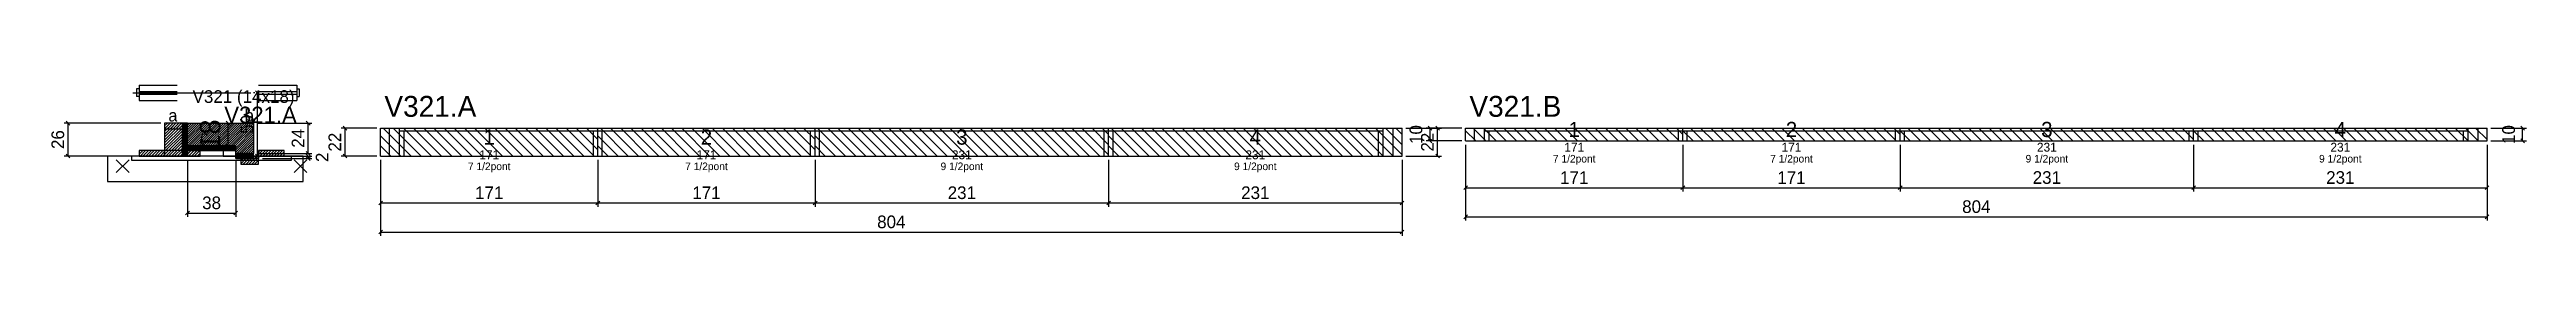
# Model space of a CAD drawing. Extents: x -69 to 1881, y -85 to 34.
import ezdxf
from ezdxf.enums import TextEntityAlignment as Align

# ---------------------------------------------------------------- set-up
doc = ezdxf.new("R2010")
doc.units = 0
for name, color, linetype in [('5', 5, 'Continuous'), ('barrote', 126, 'Continuous'), ('CONCRETO', 251, 'Continuous'), ('COTA', 241, 'Continuous'), ('Cota Seção (2x)', 241, 'Continuous'), ('detalhes', 7, 'Continuous'), ('Hachura', 251, 'Continuous'), ('Madeira', 126, 'Continuous'), ('NOMENCLATURA', 7, 'Continuous'), ('Painéis', 200, 'Continuous'), ('presilha', 224, 'Continuous'), ('Reaproveitamento', 30, 'Continuous'), ('SARR_2.2x7', 40, 'Continuous'), ('SARR_3.5x7', 81, 'Continuous'), ('SCO-___-LAJ', 224, 'Continuous'), ('TENSOR', 224, 'Continuous'), ('texto', 7, 'Continuous'), ('Texto Seção', 7, 'Continuous')]:
    doc.layers.add(name, color=color, linetype=linetype)
doc.dimstyles.new('PAINEL', dxfattribs={"dimtxt": 10, "dimasz": 3, "dimexe": 3, "dimexo": 3, "dimgap": 3, "dimtad": 1, "dimblk": 'OBLIQUE', "dimblk1": 'OBLIQUE', "dimcen": 2.5, "dimclrd": 4, "dimclre": 4, "dimclrt": 240, "dimazin": 3, "dimtfac": 1, "dimtmove": 0, "dimatfit": 3})
doc.dimstyles.new('SECAO2X', dxfattribs={"dimtxt": 16, "dimasz": 3, "dimexe": 3, "dimexo": 3, "dimgap": 3, "dimtad": 1, "dimblk": 'OBLIQUE', "dimblk1": 'OBLIQUE', "dimcen": 2.5, "dimclrd": 4, "dimclre": 4, "dimclrt": 240, "dimazin": 3, "dimtfac": 1, "dimtmove": 0, "dimatfit": 3})

# ---------------------------------------------------------------- blocks, each defined once
blk = doc.blocks.new('_OBLIQUE')
at = {"color": 0, "linetype": 'BYBLOCK'}
blk.add_line((-0.5, -0.5), (0.5, 0.5), dxfattribs=at)

msp = doc.modelspace()

# ---------------------------------------------------------------- hatches: boundary and pattern name
at = {"layer": 'COTA'}
h = msp.add_hatch(dxfattribs=at)
h.set_pattern_fill('ANSI31', scale=0.4)
h.paths.add_polyline_path([(40, -14), (40, 4), (92, 4), (92, -20), (78, -20), (78, -14)])
at = {"layer": 'Hachura'}
h = msp.add_hatch(dxfattribs=at)
h.set_pattern_fill('ANSI31', scale=0.5)
h.paths.add_polyline_path([(22, -22), (36, -22), (36, 4), (22, 4)])
h = msp.add_hatch(dxfattribs=at)
h.set_pattern_fill('ANSI31', scale=0.5)
h.paths.add_polyline_path([(22, -0.4), (36, -0.4), (36, 4), (22, 4)])
h = msp.add_hatch(dxfattribs=at)
h.set_pattern_fill('SOLID')
h.paths.add_polyline_path([(36, -22), (40, -22), (40, 4), (36, 4)])
h = msp.add_hatch(dxfattribs=at)
h.set_pattern_fill('ANSI31', scale=0.5)
h.paths.add_polyline_path([(2, -22), (22, -22), (22, -17.6), (2, -17.6)])
h = msp.add_hatch(dxfattribs=at)
h.set_pattern_fill('SOLID')
h.paths.add_polyline_path([(40, -17.6), (78, -17.6), (78, -14), (40, -14)])
h = msp.add_hatch(dxfattribs=at)
h.set_pattern_fill('ANSI31', scale=0.5)
h.paths.add_polyline_path([(40, -22), (50, -22), (50, -17.6), (40, -17.6)])
h = msp.add_hatch(dxfattribs=at)
h.set_pattern_fill('ANSI31', scale=0.5)
h.paths.add_polyline_path([(96, -22), (116, -22), (116, -17.6), (96, -17.6)])
h = msp.add_hatch(dxfattribs=at)
h.set_pattern_fill('SOLID')
h.paths.add_polyline_path([(78, -24), (92, -24), (92, -20), (78, -20)])
h = msp.add_hatch(dxfattribs=at)
h.set_pattern_fill('SOLID')
h.paths.add_polyline_path([(78, -22), (82, -22), (82, -24), (78, -24)])
h = msp.add_hatch(dxfattribs=at)
h.set_pattern_fill('ANSI31', scale=0.5)
h.paths.add_polyline_path([(82, -22), (96, -22), (96, -24), (82, -24)])
h = msp.add_hatch(dxfattribs=at)
h.set_pattern_fill('ANSI31', scale=0.5)
h.paths.add_polyline_path([(82, -28.4), (96, -28.4), (96, -24), (82, -24)])

# ---------------------------------------------------------------- linework, layer by layer
for p, q in [((0, 31), (0, 25)), ((2, 31), (0, 31)), ((2, 25), (0, 25)), ((2, 34), (32, 34)), ((2, 34), (2, 22)), ((2, 29), (32, 29)), ((2, 27), (32, 27)), ((2, 22), (32, 22)), ((96, 34), (126, 34)), ((96, 29), (126, 29)), ((96, 27), (126, 27)), ((96, 22), (126, 22)), ((126, 34), (126, 22)), ((126, 31), (128, 31)), ((126, 25), (128, 25)), ((128, 31), (128, 25))]:
    msp.add_line(p, q)
at = {"layer": 'barrote'}
msp.add_lwpolyline([(-23, -42), (131, -42), (131, -22), (-23, -22)], close=True, dxfattribs=at)
at = {"layer": 'CONCRETO'}
msp.add_lwpolyline([(40, -14), (40, 4), (92, 4), (92, -20), (78, -20), (78, -14)], close=True, dxfattribs=at)
at = {"layer": 'Madeira'}
for points in [[(22, -22), (36, -22), (36, 4), (22, 4)], [(22, -0.4), (36, -0.4), (36, 4), (22, 4)], [(2, -22), (22, -22), (22, -17.6), (2, -17.6)], [(22, -22), (36, -22), (36, -17.6), (22, -17.6)], [(40, -22), (50, -22), (50, -17.6), (40, -17.6)], [(68, -22), (78, -22), (78, -17.6), (68, -17.6)], [(96, -22), (116, -22), (116, -17.6), (96, -17.6)], [(82, -22), (96, -22), (96, -24), (82, -24)], [(82, -28.4), (96, -28.4), (96, -24), (82, -24)]]:
    msp.add_lwpolyline(points, close=True, dxfattribs=at)
at = {"layer": 'Painéis'}
for p, q in [((192, 0), (363, 0)), ((192, -22), (192, 0)), ((363, -22), (363, 0)), ((363, -22), (363, 0)), ((363, 0), (534, 0)), ((363, -22), (363, 0)), ((534, -22), (534, 0)), ((534, -22), (534, 0)), ((534, 0), (765, 0)), ((534, -22), (534, 0)), ((765, -22), (765, 0)), ((765, -22), (765, 0)), ((765, 0), (996, 0)), ((765, -22), (765, 0)), ((996, -22), (996, 0)), ((1046, 0), (1217, 0)), ((1046, -10), (1046, 0)), ((1217, -10), (1217, 0)), ((1217, -10), (1217, 0)), ((1217, 0), (1388, 0)), ((1217, -10), (1217, 0)), ((1388, -10), (1388, 0)), ((1388, -10), (1388, 0)), ((1388, 0), (1619, 0)), ((1388, -10), (1388, 0)), ((1619, -10), (1619, 0)), ((1619, -10), (1619, 0)), ((1619, 0), (1850, 0)), ((1619, -10), (1619, 0)), ((1850, -10), (1850, 0)), ((1046, -10), (1217, -10)), ((1217, -10), (1388, -10)), ((1388, -10), (1619, -10)), ((1619, -10), (1850, -10)), ((192, -22), (363, -22)), ((363, -22), (534, -22)), ((534, -22), (765, -22)), ((765, -22), (996, -22))]:
    msp.add_line(p, q, dxfattribs=at)
for points in [[(36, -22), (40, -22), (40, 4), (36, 4)], [(40, -17.6), (78, -17.6), (78, -14), (40, -14)], [(78, -24), (92, -24), (92, -20), (78, -20)], [(78, -22), (82, -22), (82, -24), (78, -24)]]:
    msp.add_lwpolyline(points, close=True, dxfattribs=at)
at = {"layer": 'presilha'}
for p, q in [((-16, -35), (-6, -25)), ((-16, -25), (-6, -35)), ((124, -35), (134, -25)), ((124, -25), (134, -35))]:
    msp.add_line(p, q, dxfattribs=at)
at = {"layer": 'Reaproveitamento', "color": 30}
for p, q in [((216, -22), (194, 0)), ((224, -22), (202, 0)), ((232, -22), (210, 0)), ((240, -22), (218, 0)), ((248, -22), (226, 0)), ((256, -22), (234, 0)), ((264, -22), (242, 0)), ((272, -22), (250, 0)), ((280, -22), (258, 0)), ((288, -22), (266, 0)), ((296, -22), (274, 0)), ((304, -22), (282, 0)), ((312, -22), (290, 0)), ((320, -22), (298, 0)), ((328, -22), (306, 0)), ((336, -22), (314, 0)), ((344, -22), (322, 0)), ((352, -22), (330, 0)), ((360, -22), (338, 0)), ((363, -17), (346, 0)), ((363, -9), (354, 0)), ((363, -1), (362, 0)), ((387, -22), (365, 0)), ((395, -22), (373, 0)), ((403, -22), (381, 0)), ((411, -22), (389, 0)), ((419, -22), (397, 0)), ((427, -22), (405, 0)), ((435, -22), (413, 0)), ((443, -22), (421, 0)), ((451, -22), (429, 0)), ((459, -22), (437, 0)), ((467, -22), (445, 0)), ((475, -22), (453, 0)), ((483, -22), (461, 0)), ((491, -22), (469, 0)), ((499, -22), (477, 0)), ((507, -22), (485, 0)), ((515, -22), (493, 0)), ((523, -22), (501, 0)), ((531, -22), (509, 0)), ((534, -17), (517, 0)), ((534, -9), (525, 0)), ((534, -1), (533, 0)), ((558, -22), (536, 0)), ((566, -22), (544, 0)), ((574, -22), (552, 0)), ((582, -22), (560, 0)), ((590, -22), (568, 0)), ((598, -22), (576, 0)), ((606, -22), (584, 0)), ((614, -22), (592, 0)), ((622, -22), (600, 0)), ((630, -22), (608, 0)), ((638, -22), (616, 0)), ((646, -22), (624, 0)), ((654, -22), (632, 0)), ((662, -22), (640, 0)), ((670, -22), (648, 0)), ((678, -22), (656, 0)), ((686, -22), (664, 0)), ((694, -22), (672, 0)), ((702, -22), (680, 0)), ((710, -22), (688, 0)), ((718, -22), (696, 0)), ((726, -22), (704, 0)), ((734, -22), (712, 0)), ((742, -22), (720, 0)), ((750, -22), (728, 0)), ((758, -22), (736, 0)), ((765, -21), (744, 0)), ((765, -13), (752, 0)), ((765, -5), (760, 0)), ((789, -22), (767, 0)), ((797, -22), (775, 0)), ((805, -22), (783, 0)), ((813, -22), (791, 0)), ((821, -22), (799, 0)), ((829, -22), (807, 0)), ((837, -22), (815, 0)), ((845, -22), (823, 0)), ((853, -22), (831, 0)), ((861, -22), (839, 0)), ((869, -22), (847, 0)), ((877, -22), (855, 0)), ((885, -22), (863, 0)), ((893, -22), (871, 0)), ((901, -22), (879, 0)), ((909, -22), (887, 0)), ((917, -22), (895, 0)), ((925, -22), (903, 0)), ((933, -22), (911, 0)), ((941, -22), (919, 0)), ((949, -22), (927, 0)), ((957, -22), (935, 0)), ((965, -22), (943, 0)), ((973, -22), (951, 0)), ((981, -22), (959, 0)), ((989, -22), (967, 0)), ((996, -21), (975, 0)), ((996, -13), (983, 0)), ((996, -5), (991, 0)), ((1062, -10), (1052, 0)), ((1070, -10), (1060, 0)), ((1078, -10), (1068, 0)), ((1086, -10), (1076, 0)), ((1094, -10), (1084, 0)), ((1102, -10), (1092, 0)), ((1110, -10), (1100, 0)), ((1118, -10), (1108, 0)), ((1126, -10), (1116, 0)), ((1134, -10), (1124, 0)), ((1142, -10), (1132, 0)), ((1150, -10), (1140, 0)), ((1158, -10), (1148, 0)), ((1166, -10), (1156, 0)), ((1174, -10), (1164, 0)), ((1182, -10), (1172, 0)), ((1190, -10), (1180, 0)), ((1198, -10), (1188, 0)), ((1206, -10), (1196, 0)), ((1214, -10), (1204, 0)), ((1217, -5), (1212, 0)), ((1233, -10), (1223, 0)), ((1241, -10), (1231, 0)), ((1249, -10), (1239, 0)), ((1257, -10), (1247, 0)), ((1265, -10), (1255, 0)), ((1273, -10), (1263, 0)), ((1281, -10), (1271, 0)), ((1289, -10), (1279, 0)), ((1297, -10), (1287, 0)), ((1305, -10), (1295, 0)), ((1313, -10), (1303, 0)), ((1321, -10), (1311, 0)), ((1329, -10), (1319, 0)), ((1337, -10), (1327, 0)), ((1345, -10), (1335, 0)), ((1353, -10), (1343, 0)), ((1361, -10), (1351, 0)), ((1369, -10), (1359, 0)), ((1377, -10), (1367, 0)), ((1385, -10), (1375, 0)), ((1388, -5), (1383, 0)), ((1404, -10), (1394, 0)), ((1412, -10), (1402, 0)), ((1420, -10), (1410, 0)), ((1428, -10), (1418, 0)), ((1436, -10), (1426, 0)), ((1444, -10), (1434, 0)), ((1452, -10), (1442, 0)), ((1460, -10), (1450, 0)), ((1468, -10), (1458, 0)), ((1476, -10), (1466, 0)), ((1484, -10), (1474, 0)), ((1492, -10), (1482, 0)), ((1500, -10), (1490, 0)), ((1508, -10), (1498, 0)), ((1516, -10), (1506, 0)), ((1524, -10), (1514, 0)), ((1532, -10), (1522, 0)), ((1540, -10), (1530, 0)), ((1548, -10), (1538, 0)), ((1556, -10), (1546, 0)), ((1564, -10), (1554, 0)), ((1572, -10), (1562, 0)), ((1580, -10), (1570, 0)), ((1588, -10), (1578, 0)), ((1596, -10), (1586, 0)), ((1604, -10), (1594, 0)), ((1612, -10), (1602, 0)), ((1619, -9), (1610, 0)), ((1619, -1), (1618, 0)), ((1635, -10), (1625, 0)), ((1643, -10), (1633, 0)), ((1651, -10), (1641, 0)), ((1659, -10), (1649, 0)), ((1667, -10), (1657, 0)), ((1675, -10), (1665, 0)), ((1683, -10), (1673, 0)), ((1691, -10), (1681, 0)), ((1699, -10), (1689, 0)), ((1707, -10), (1697, 0)), ((1715, -10), (1705, 0)), ((1723, -10), (1713, 0)), ((1731, -10), (1721, 0)), ((1739, -10), (1729, 0)), ((1747, -10), (1737, 0)), ((1755, -10), (1745, 0)), ((1763, -10), (1753, 0)), ((1771, -10), (1761, 0)), ((1779, -10), (1769, 0)), ((1787, -10), (1777, 0)), ((1795, -10), (1785, 0)), ((1803, -10), (1793, 0)), ((1811, -10), (1801, 0)), ((1819, -10), (1809, 0)), ((1827, -10), (1817, 0)), ((1835, -10), (1825, 0)), ((1843, -10), (1833, 0)), ((1850, -9), (1841, 0)), ((1850, -1), (1849, 0)), ((208, -22), (192, -6)), ((200, -22), (192, -14)), ((379, -22), (363, -6)), ((371, -22), (363, -14)), ((550, -22), (534, -6)), ((542, -22), (534, -14)), ((781, -22), (765, -6)), ((773, -22), (765, -14)), ((1054, -10), (1046, -2)), ((1046, -10), (1046, -10)), ((1225, -10), (1217, -2)), ((1217, -10), (1217, -10)), ((1396, -10), (1388, -2)), ((1388, -10), (1388, -10)), ((1627, -10), (1619, -2)), ((1619, -10), (1619, -10)), ((192, -22), (192, -22)), ((363, -22), (363, -22)), ((534, -22), (534, -22)), ((765, -22), (765, -22))]:
    msp.add_line(p, q, dxfattribs=at)
at = {"layer": 'SARR_2.2x7'}
for p, q in [((199, -22), (199, 0)), ((989, -22), (989, 0)), ((1053, -10), (1053, 0)), ((1843, -10), (1843, 0)), ((207, -2.2), (363, -2.2)), ((363, -2.2), (534, -2.2)), ((534, -2.2), (765, -2.2)), ((765, -2.2), (981, -2.2)), ((1061, -2.2), (1217, -2.2)), ((1217, -2.2), (1388, -2.2)), ((1388, -2.2), (1619, -2.2)), ((1619, -2.2), (1835, -2.2))]:
    msp.add_line(p, q, dxfattribs=at)
at = {"layer": 'SARR_3.5x7'}
for p, q in [((207, -22), (207, 0)), ((363, -22), (363, 0)), ((363, -22), (363, 0)), ((534, -22), (534, 0)), ((534, -22), (534, 0)), ((765, -22), (765, 0)), ((765, -22), (765, 0)), ((981, -22), (981, 0)), ((1061, -10), (1061, 0)), ((1217, -10), (1217, 0)), ((1217, -10), (1217, 0)), ((1388, -10), (1388, 0)), ((1388, -10), (1388, 0)), ((1619, -10), (1619, 0)), ((1619, -10), (1619, 0)), ((1835, -10), (1835, 0)), ((210.5, -22), (210.5, -2.2)), ((359.5, -22), (359.5, -2.2)), ((366.5, -22), (366.5, -2.2)), ((530.5, -22), (530.5, -2.2)), ((537.5, -22), (537.5, -2.2)), ((761.5, -22), (761.5, -2.2)), ((768.5, -22), (768.5, -2.2)), ((977.5, -22), (977.5, -2.2)), ((1061, -10), (1064.5, -10)), ((1064.5, -10), (1064.5, -2.2)), ((1213.5, -10), (1213.5, -2.2)), ((1213.5, -10), (1217, -10)), ((1217, -10), (1220.5, -10)), ((1220.5, -10), (1220.5, -2.2)), ((1384.5, -10), (1384.5, -2.2)), ((1384.5, -10), (1388, -10)), ((1388, -10), (1391.5, -10)), ((1391.5, -10), (1391.5, -2.2)), ((1615.5, -10), (1615.5, -2.2)), ((1615.5, -10), (1619, -10)), ((1619, -10), (1622.5, -10)), ((1622.5, -10), (1622.5, -2.2)), ((1831.5, -10), (1831.5, -2.2)), ((1831.5, -10), (1835, -10)), ((207, -22), (210.5, -22)), ((359.5, -22), (363, -22)), ((363, -22), (366.5, -22)), ((530.5, -22), (534, -22)), ((534, -22), (537.5, -22)), ((761.5, -22), (765, -22)), ((765, -22), (768.5, -22)), ((977.5, -22), (981, -22))]:
    msp.add_line(p, q, dxfattribs=at)
at = {"layer": 'SCO-___-LAJ'}
msp.add_lwpolyline([(-4, -25.2), (122, -25.2), (122, -22), (-4, -22)], close=True, dxfattribs=at)
at = {"layer": 'TENSOR'}
msp.add_line((-3, 28), (90, 28), dxfattribs=at)

# ---------------------------------------------------------------- texts
at = {"layer": '5'}
for s, height, p in [('1', 12, (1131.5, -1)), ('2', 12, (1302.5, -1)), ('3', 12, (1503.5, -1)), ('4', 12, (1734.5, -1)), ('171', 7, (277.5, -21)), ('1', 12, (277.5, -7)), ('171', 7, (448.5, -21)), ('2', 12, (448.5, -7)), ('231', 7, (649.5, -21)), ('3', 12, (649.5, -7)), ('231', 7, (880.5, -21)), ('4', 12, (880.5, -7)), ('171', 7, (1131.5, -15)), ('171', 7, (1302.5, -15)), ('231', 7, (1503.5, -15)), ('231', 7, (1734.5, -15))]:
    msp.add_text(s, height=height, dxfattribs=at).set_placement(p, align=Align.MIDDLE_CENTER)
at = {"layer": 'detalhes'}
for s, p in [('a', (25, 5.3)), ('b', (85, 5.3)), ('c', (50, -11.5))]:
    msp.add_text(s, height=9.6, dxfattribs=at).set_placement(p)
at = {"layer": 'NOMENCLATURA'}
for s, p in [('V321.A', (195, 9)), ('V321.B', (1049, 9))]:
    msp.add_text(s, height=16.5, dxfattribs=at).set_placement(p)
at = {"layer": 'texto', "char_height": 6, "attachment_point": 5}
for s, insert in [('7 1/2pont', (277.5, -31)), ('7 1/2pont', (448.5, -31)), ('9 1/2pont', (649.5, -31)), ('9 1/2pont', (880.5, -31)), ('7 1/2pont', (1131.5, -25)), ('7 1/2pont', (1302.5, -25)), ('9 1/2pont', (1503.5, -25)), ('9 1/2pont', (1734.5, -25))]:
    msp.add_mtext(s, dxfattribs=dict(at, insert=insert))
at = {"layer": 'Texto Seção'}
for s, height, p in [('V321 (14x18)', 10, (44, 20)), ('V321.A', 13, (69, 4))]:
    msp.add_text(s, height=height, dxfattribs=at).set_placement(p)

# ---------------------------------------------------------------- dimensions: what is measured, and where the dimension line sits
at = {"layer": 'COTA'}
for base, p1, p2 in [((95, -22), (96, -22), (96, 28)), ((-54, -22), (2, -22), (22, 4)), ((135, -20), (92, -20), (92, 4)), ((164, -22), (192, -22), (192, 0)), ((1024, -22), (996, -22), (996, 0)), ((1018, -10), (1046, -10), (1046, 0)), ((1878, -10), (1850, -10), (1850, 0)), ((135, -22), (96, -22), (96, -24))]:
    msp.add_linear_dim(base=base, p1=p1, p2=p2, angle=90, dimstyle='PAINEL', dxfattribs=at).render()
for base, p1, p2 in [((1046, -47), (1046, -10), (1217, -10)), ((1046, -70), (1046, -10), (1850, -10)), ((1217, -47), (1217, -10), (1388, -10)), ((1388, -47), (1388, -10), (1619, -10)), ((1619, -47), (1619, -10), (1850, -10)), ((40, -67), (40, -22), (78, -22)), ((192, -59), (192, -22), (363, -22)), ((192, -82), (192, -22), (996, -22)), ((363, -59), (363, -22), (534, -22)), ((534, -59), (534, -22), (765, -22)), ((765, -59), (765, -22), (996, -22))]:
    msp.add_linear_dim(base=base, p1=p1, p2=p2, dimstyle='PAINEL', dxfattribs=at).render()
at = {"layer": 'Cota Seção (2x)'}
msp.add_linear_dim(base=(72, -14), p1=(40, -14), p2=(40, 4), angle=90, dimstyle='SECAO2X', dxfattribs=at).render()

doc.saveas('drawing.dxf')
